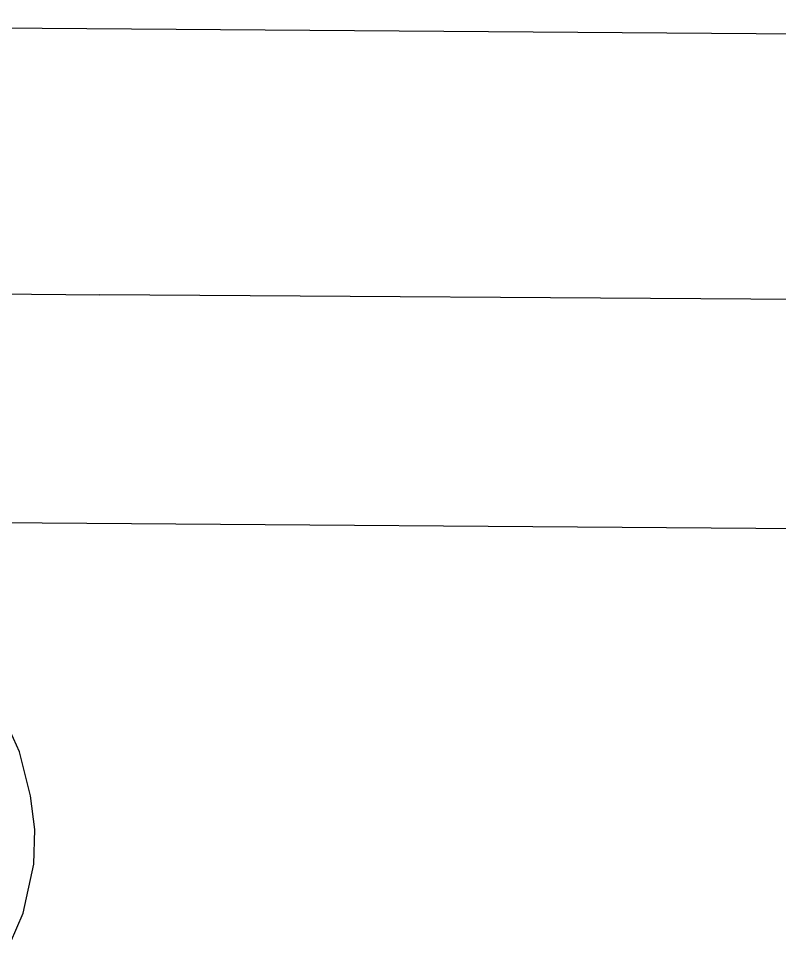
# Model space of a CAD drawing. Header units: millimetres. Extents: x 245 to 515, y 87 to 339.
# Drawn here: x 301.412 to 304.584, y 232.403 to 236.254 of the extents above; entities that cross this region are included whole.
import ezdxf

# ---------------------------------------------------------------- set-up
doc = ezdxf.new("R2010")
doc.units = ezdxf.units.MM
doc.layers.add('çziigi', color=10, linetype='Continuous')

msp = doc.modelspace()

# ---------------------------------------------------------------- linework, layer by layer
at = {"layer": 'çziigi'}
for p, q in [((295.9555, 236.2543), (427.6688, 235.2843)), ((296.1001, 235.157), (301.7512, 235.1027)), ((433.3065, 234.2375), (301.7512, 235.1027)), ((296.182, 234.1904), (427.6769, 233.2278)), ((301.4161, 233.1978), (301.3538, 233.337)), ((301.4615, 233.0135), (301.4161, 233.1978)), ((301.4806, 232.8743), (301.4615, 233.0135)), ((301.4762, 232.7292), (301.4806, 232.8743)), ((301.4314, 232.5251), (301.4762, 232.7292)), ((301.3793, 232.4025), (301.4314, 232.5251))]:
    msp.add_line(p, q, dxfattribs=at)

doc.saveas('drawing.dxf')
